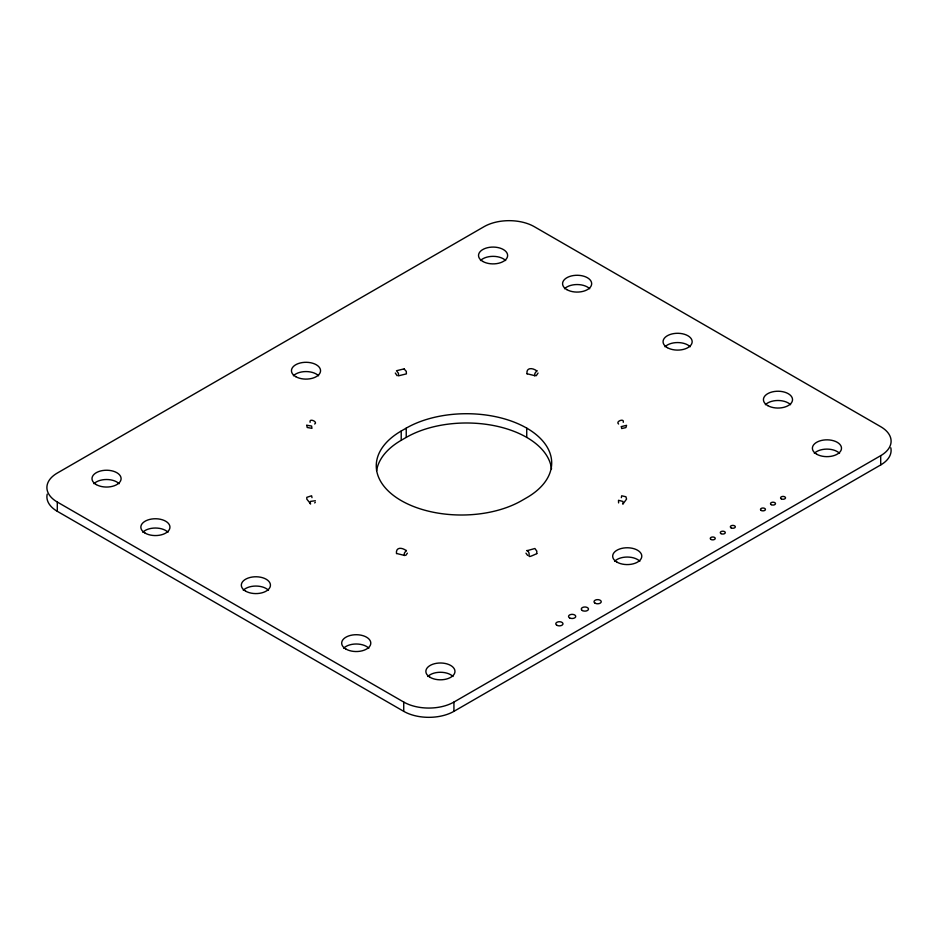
<?xml version="1.0" encoding="UTF-8"?>
<svg xmlns="http://www.w3.org/2000/svg" width="938" height="938" viewBox="0 0 938 938"><rect width="100%" height="100%" fill="white"/><g stroke="black" fill="none" stroke-linecap="round" stroke-linejoin="round"><path stroke-width="1.41" d="M404.243 369.126L406.295 371.378L406.4 373.875L398.486 375.833L398.451 373.301L396.481 370.745L404.348 368.81M526.898 550.747L534.883 548.507L536.817 551.157L536.759 553.572M538.049 373.043L536.243 375.728M315.32 502.276L314.676 502.932M621.355 497.668L621.683 495.792L625.927 496.753L626.561 499.086L623.113 503.788L622.926 501.443L618.505 500.294L618.588 502.909M623.16 503.741L622.598 503.894M405.732 555.425L407.397 553.162M527.179 373.793L535.023 375.716M396.668 553.502L404.513 555.425M536.958 370.979C532.104 367.344 525.96 367.661 527.039 373.91M536.853 370.733L534.883 373.383L534.848 375.833M406.459 550.747C401.593 547.089 395.719 547.135 396.457 553.572M401.218 431.023L406.236 428.127A85.206 49.198 0 0 1 526.734 428.127A85.206 49.198 0 0 1 526.734 497.703L521.716 500.599A85.206 49.198 0 0 1 401.218 500.599A85.206 49.198 0 0 1 401.218 431.023L401.218 440.297A85.206 49.198 0 0 0 376.584 470.806M401.218 440.297L406.236 437.401A85.206 49.198 0 0 1 496.507 426.145A85.206 49.198 0 0 1 551.509 468.977M57.3 502.041L403.727 702.058A35.503 20.495 0 0 0 453.933 702.058L880.7 455.669A35.503 20.495 0 0 0 880.7 426.684L534.273 226.668A35.503 20.495 0 0 0 484.067 226.668L57.3 473.057A35.503 20.495 0 0 0 57.3 502.041L57.3 511.316L403.727 711.332A35.503 20.495 0 0 0 453.933 711.332L880.7 464.943A35.503 20.495 0 0 0 890.795 447.778M536.853 553.608C523.322 559.88 532.749 554.534 527.039 550.43M310.666 503.905L306.82 499.157L306.796 497.339L311.604 495.78L312.002 497.668M618.588 424.035C615.117 421.455 624.685 417.832 623.254 422.323M406.353 550.442L404.372 553.08L404.348 555.531M314.687 424.023C318.369 421.889 308.696 417.633 310.103 422.323M397.126 375.728L395.308 373.043M525.96 553.162L527.625 555.425M310.15 503.683L310.501 501.396L315.332 500.74M880.7 455.669L880.7 464.943M526.734 428.127L526.734 437.401M453.933 702.058L453.933 711.332M406.236 428.127L406.236 437.401M403.727 702.058L403.727 711.332M57.3 511.316A35.503 20.495 0 0 1 47.205 494.15M480.467 260.553A14.551 8.407 0 0 1 505.676 260.553M814.336 453.312A14.551 8.407 0 0 1 839.545 453.312M427.81 676.474A14.551 8.407 0 0 1 453.019 676.474M343.636 648.205A14.551 8.407 0 0 1 368.845 648.205M93.941 483.715A14.551 8.407 0 0 1 119.149 483.715M243.27 590.26A14.551 8.407 0 0 1 268.479 590.26M293.395 375.775A14.551 8.407 0 0 1 318.603 375.775M614.636 561.252A14.551 8.407 0 0 1 639.845 561.252M142.787 532.233A14.551 8.407 0 0 1 167.996 532.233M765.361 404.712A14.551 8.407 0 0 1 790.582 404.712M665.007 346.767A14.551 8.407 0 0 1 690.216 346.767M564.512 288.752A14.551 8.407 0 0 1 589.721 288.752M621.355 426.602L621.683 428.549L625.927 427.587L626.572 425.324L621.355 426.602M306.785 425.324L307.183 427.482L311.955 428.338L311.604 426.04L306.796 425.254M482.777 261.421A14.551 8.407 0 0 0 507.13 257.657A14.551 8.407 0 0 0 489.308 247.362A14.551 8.407 0 0 0 482.777 261.421M345.946 649.073A14.551 8.407 0 0 0 370.299 645.297A14.551 8.407 0 0 0 352.477 635.003A14.551 8.407 0 0 0 345.946 649.073M731.089 527.848A2.486 1.43 0 0 0 735.24 527.203A2.486 1.43 0 0 0 732.203 525.444A2.486 1.43 0 0 0 731.089 527.848M816.646 454.18A14.551 8.407 0 0 0 840.999 450.416A14.551 8.407 0 0 0 823.177 440.121A14.551 8.407 0 0 0 816.646 454.18M582.334 610.532A3.611 2.087 0 0 0 588.361 609.606A3.611 2.087 0 0 0 583.94 607.05A3.611 2.087 0 0 0 582.334 610.532M761.21 510.448A2.486 1.43 0 0 0 765.361 509.803A2.486 1.43 0 0 0 762.324 508.056A2.486 1.43 0 0 0 761.21 510.448M145.097 533.101A14.551 8.407 0 0 0 169.45 529.337A14.551 8.407 0 0 0 151.616 519.042A14.551 8.407 0 0 0 145.097 533.101M767.683 405.579A14.551 8.407 0 0 0 792.035 401.816A14.551 8.407 0 0 0 774.202 391.521A14.551 8.407 0 0 0 767.683 405.579M556.82 625.259A3.611 2.087 0 0 0 562.859 624.333A3.611 2.087 0 0 0 558.438 621.777A3.611 2.087 0 0 0 556.82 625.259M721.041 533.64A2.486 1.43 0 0 0 725.203 532.995A2.486 1.43 0 0 0 722.154 531.236A2.486 1.43 0 0 0 721.041 533.64M430.12 677.342A14.551 8.407 0 0 0 454.473 673.578A14.551 8.407 0 0 0 436.639 663.283A14.551 8.407 0 0 0 430.12 677.342M566.822 289.619A14.551 8.407 0 0 0 591.175 285.856A14.551 8.407 0 0 0 573.353 275.561A14.551 8.407 0 0 0 566.822 289.619M96.251 484.583A14.551 8.407 0 0 0 120.603 480.819A14.551 8.407 0 0 0 102.77 470.524A14.551 8.407 0 0 0 96.251 484.583M245.592 591.128A14.551 8.407 0 0 0 269.945 587.352A14.551 8.407 0 0 0 252.111 577.058A14.551 8.407 0 0 0 245.592 591.128M667.317 347.635A14.551 8.407 0 0 0 691.669 343.871A14.551 8.407 0 0 0 673.836 333.576A14.551 8.407 0 0 0 667.317 347.635M295.704 376.642A14.551 8.407 0 0 0 320.057 372.878A14.551 8.407 0 0 0 302.224 362.584A14.551 8.407 0 0 0 295.704 376.642M616.946 562.12A14.551 8.407 0 0 0 641.299 558.345A14.551 8.407 0 0 0 623.477 548.05A14.551 8.407 0 0 0 616.946 562.12M781.295 498.852A2.486 1.43 0 0 0 785.446 498.219A2.486 1.43 0 0 0 782.409 496.46A2.486 1.43 0 0 0 781.295 498.852M771.247 504.656A2.486 1.43 0 0 0 775.409 504.011A2.486 1.43 0 0 0 772.361 502.252A2.486 1.43 0 0 0 771.247 504.656M711.004 539.444A2.486 1.43 0 0 0 715.155 538.799A2.486 1.43 0 0 0 712.118 537.04A2.486 1.43 0 0 0 711.004 539.444M569.577 617.896A3.611 2.087 0 0 0 575.615 616.97A3.611 2.087 0 0 0 571.195 614.413A3.611 2.087 0 0 0 569.577 617.896M595.079 603.181A3.611 2.087 0 0 0 601.117 602.243A3.611 2.087 0 0 0 596.697 599.687A3.611 2.087 0 0 0 595.079 603.181"/></g></svg>
